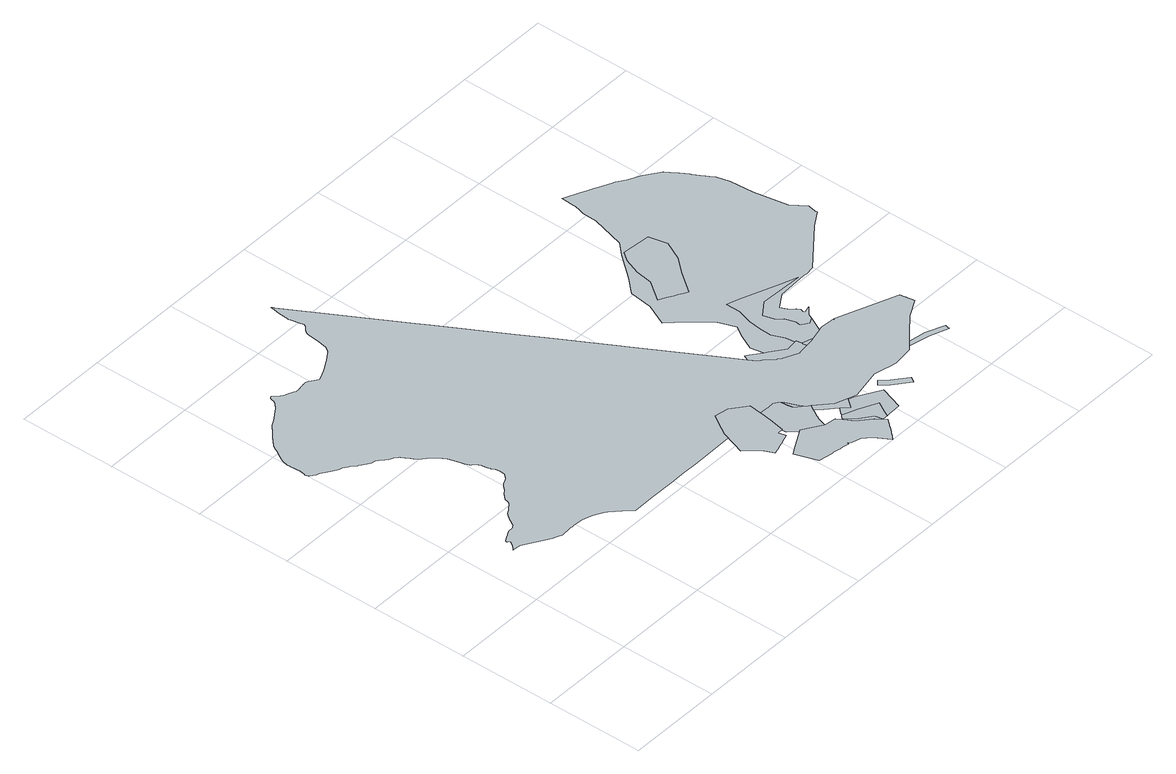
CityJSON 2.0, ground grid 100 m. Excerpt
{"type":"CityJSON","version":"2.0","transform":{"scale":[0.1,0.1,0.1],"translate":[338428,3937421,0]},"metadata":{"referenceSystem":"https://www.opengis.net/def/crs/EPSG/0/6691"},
"CityObjects":{
"object1":{"type":"GenericCityObject","attributes":{"prefecture":"14","disasterType":"1","areaType":"1","zoneNumber":"151-H24-43031","zoneName":"青山31","status":"0"},"geometry":[{"type":"MultiSurface","lod":"1","boundaries":[[[0,1,2,3,4,5,6,7,8,9,10,11,12,13,14,15,16,17,18,19,20,21,22,23,24]]]}]},
"object2":{"type":"GenericCityObject","attributes":{"prefecture":"14","disasterType":"1","areaType":"1","zoneNumber":"151-H24-43031","zoneName":"青山31","status":"0"},"geometry":[{"type":"MultiSurface","lod":"1","boundaries":[[[25,26,27,28,29,30,31,32,33,34,35,36,37,38,39,40,41,42,43,44,45,46,47,48,49,50,51,52,53,54,55]]]}]},
"object3":{"type":"GenericCityObject","attributes":{"prefecture":"14","disasterType":"2","areaType":"1","zoneNumber":"82028-2","zoneName":"アビコ沢右支-2","status":"0"},"geometry":[{"type":"MultiSurface","lod":"1","boundaries":[[[56,57,58,59,60,61,62,63,64,65,66,67,68,69,70,71,72,73,74,75,76,77,78,79,80,81,82,83,84,85,86,87,88,89,90,91,92,93,94,95,96,97,98,99,100,101,102,103,104,105,106,107,108,109,110,111,112,113,114,115,116,117,118,119,120,121,122,123,124,125,126,127,128,129,130,131,132,133,134,135,136,137,138,139,140,141,142,143,144,145,146,147,148,149,150,151,152,153,154,155,156,157,158,159,160,161,162,163,164,165,166,167,168,169,170,171,172,173,174,175,176,177,178,179,180,181,182,183,184,185,186,187,188,189,190,191,192,193,194,195,196,197,198,199,200,201,202,203,204,205,206,207,208,209,210,211,212,213,214,215,216,217,218,219,220,221,222,223,224,225,226,227,228,229,230,231,232,233,234,235,236,237,238,239,240,241,242,243,244,245,246,247,248,249,250,251,252,253,254,255,256,257,258,259,260,261,262,263,264,265,266,267,268,269,270,271,272,273,274,275,276,277,278,279,280,281,282,283,284,285,286,287,288,289,290,291,292,293,294,295,296,297,298,299,300,301,302,303,304,305,306,307,308,309,310,311,312,313,314,315,316,317,318,319,320,321,322,323,324,325,326,327,328,329,330,331,332,333,334,335,336,337,338,339,340,341,342,343,344,345,346,347,348,349,350,351,352,353,354,355,356,357,358,359,360,361,362,363,364,365,366,367,368,369,370,371,372,373,374,375,376,377,378,379,380,381,382,383,384,385,386,387,388,389,390,391,392,393,394,395,396,397,398,399,400,401,402,403,404,405,406,407,408,409,410,411,412,413,17,414,415,10,416,417,418,419,420,421,422,423,424,425,426,427,428,429,430,431,432,433,434,435,436,437,438,439,440,441,442,443,444,445,446,447,448,449,450,451,452,453,454,455,456,457,458,459,460,461,462,463,464,465,466,467,468,469,470,471,472,473,474,475,476,477,478,479,480]]]}]},
"object4":{"type":"GenericCityObject","attributes":{"prefecture":"14","disasterType":"1","areaType":"1","zoneNumber":"151-H24-43031","zoneName":"青山31","status":"0"},"geometry":[{"type":"MultiSurface","lod":"1","boundaries":[[[481,482,483,484,485,486,487,488,431,489,490,491,428,492,493,494,495,496,422,497,498,499,500,501,502,503,504,505,506,507,508,509,510,12,511,512,414,513,514,5,515,32,516,517,29]]]}]},
"object5":{"type":"GenericCityObject","attributes":{"prefecture":"14","disasterType":"1","areaType":"2","zoneNumber":"151-H24-43031","zoneName":"青山31","status":"0"},"geometry":[{"type":"MultiSurface","lod":"1","boundaries":[[[52,518,519,520,521,522,523,524,525,526,527,528,529,530,50,51]]]}]},
"object6":{"type":"GenericCityObject","attributes":{"prefecture":"14","disasterType":"1","areaType":"2","zoneNumber":"151-H24-43031","zoneName":"青山31","status":"0"},"geometry":[{"type":"MultiSurface","lod":"1","boundaries":[[[531,532,533,534,535,536,537,538,539,540,541,542]]]}]},
"object7":{"type":"GenericCityObject","attributes":{"prefecture":"14","disasterType":"1","areaType":"1","zoneNumber":"151-H24-43031","zoneName":"青山31","status":"0"},"geometry":[{"type":"MultiSurface","lod":"1","boundaries":[[[543,544,545,546,433,547,548,549,550,551,552,553,554,555,556,557,501,558,500,559,423,560,561,492,562,485,563,564,565,566]]]}]},
"object8":{"type":"GenericCityObject","attributes":{"prefecture":"14","disasterType":"1","areaType":"1","zoneNumber":"151-H24-43031","zoneName":"青山31","status":"0"},"geometry":[{"type":"MultiSurface","lod":"1","boundaries":[[[567,54,541,542,531,568,569,570,571,572,573,545,574,575,576,564,577,578,536,537,538,26,579,580,581,521,582,583,584,518]]]}]},
"object9":{"type":"GenericCityObject","attributes":{"prefecture":"14","disasterType":"2","areaType":"2","zoneNumber":"82028-1","zoneName":"アビコ沢右支-1","status":"0"},"geometry":[{"type":"MultiSurface","lod":"1","boundaries":[[[585,586,587,588,589,590,591,592,593,594,595]]]}]},
"object10":{"type":"GenericCityObject","attributes":{"prefecture":"14","disasterType":"1","areaType":"1","zoneNumber":"151-H24-43031","zoneName":"青山31","status":"0"},"geometry":[{"type":"MultiSurface","lod":"1","boundaries":[[[596,597,598,599,600,601,472,602,603,587,604,592,605,606,607,608,609,610,611,612,613,614,615,616,455,617,618,619,620,621,622,623,624]]]}]},
"object11":{"type":"GenericCityObject","attributes":{"prefecture":"14","disasterType":"2","areaType":"2","zoneNumber":"82028-4","zoneName":"アビコ沢右支-4","status":"0"},"geometry":[{"type":"MultiSurface","lod":"1","boundaries":[[[625,626,627,628,629,630,631]]]}]},
"object12":{"type":"GenericCityObject","attributes":{"prefecture":"14","disasterType":"1","areaType":"1","zoneNumber":"151-H24-43031","zoneName":"青山31","status":"0"},"geometry":[{"type":"MultiSurface","lod":"1","boundaries":[[[632,633,461,634,635,636,466,637,638,603,639,588,640,641,591,642,643,644,645,646,647,648,649,650,651,652,653,654,655,656,657,658,659,660,661,662,663,664,665,666,667,668,669,670,616,671,672,457,459,673,674]]]}]},
"object13":{"type":"GenericCityObject","attributes":{"prefecture":"14","disasterType":"1","areaType":"2","zoneNumber":"151-H24-43031","zoneName":"青山31","status":"0"},"geometry":[{"type":"MultiSurface","lod":"1","boundaries":[[[675,676,677,678,679,680,681,682,622,683,620,684,453,685,668,686,687,665,688,451,689,690,691,692,693,694,695,696,697,698,699]]]}]},
"object14":{"type":"GenericCityObject","attributes":{"prefecture":"14","disasterType":"1","areaType":"1","zoneNumber":"151-H24-43031","zoneName":"青山31","status":"0"},"geometry":[{"type":"MultiSurface","lod":"1","boundaries":[[[700,701,702,703,704,705,706,707,708,709,710,711,712,713,714,715,716]]]}]},
"object15":{"type":"GenericCityObject","attributes":{"prefecture":"14","disasterType":"2","areaType":"2","zoneNumber":"82028-3","zoneName":"アビコ沢右支-3","status":"0"},"geometry":[{"type":"MultiSurface","lod":"1","boundaries":[[[717,718,442,719,720,721,722,723,441,724,725,726,727]]]}]},
"object16":{"type":"GenericCityObject","attributes":{"prefecture":"14","disasterType":"2","areaType":"2","zoneNumber":"82028-2","zoneName":"アビコ沢右支-2","status":"0"},"geometry":[{"type":"MultiSurface","lod":"1","boundaries":[[[728,729,730,731,732,733,734,735,736]]]}]},
"object17":{"type":"GenericCityObject","attributes":{"prefecture":"14","disasterType":"1","areaType":"1","zoneNumber":"151-H24-43031","zoneName":"青山31","status":"0"},"geometry":[{"type":"MultiSurface","lod":"1","boundaries":[[[737,738,739,740,741,742,743,744,745,746,747,748,749,750,751,752,753,754,755,756,757,758,759,760,761,762,763,764,765,766,767,768,769,770,771,772,773,774,775,776,777,778,779,780,781,782,783,596,784,785,634,462,786,610,787,788,789,790,791,687,665,688,451,689,690,792,793,794,795,796,797,798,799,800,801,802,803,804,805]]]}]}
},
"vertices":[
[2965,705,0],[3014,720,0],[3017,721,0],[3109,750,0],[3091,826,0],[3144,831,0],[3147,831,0],[3182,995,0],[3197,1113,0],[3197,1117,0],[3197,1119,0],[3213,1251,0],[3165,1287,0],[3059,1368,0],[2914,1396,0],[2822,1248,0],[2783,1186,0],[2759,1116,0],[2759,1115,0],[2752,1094,0],[2728,1025,0],[2694,924,0],[2815,785,0],[2869,675,0],[2939,697,0],
[3651,413,0],[3589,512,0],[3554,568,0],[3437,583,0],[3432,586,0],[3339,647,0],[3245,709,0],[3226,698,0],[3005,573,0],[2957,545,0],[3031,313,0],[3182,290,0],[3203,287,0],[3256,278,0],[3273,276,0],[3306,271,0],[3372,260,0],[3378,287,0],[3405,256,0],[3495,226,0],[3572,153,0],[3666,3,0],[3714,57,0],[3726,71,0],[3732,78,0],[3772,125,0],[3774,127,0],[3801,159,0],[3843,209,0],[3818,243,0],[3774,304,0],
[1563,5297,0],[1559,5304,0],[1558,5305,0],[1553,5315,0],[1553,5314,0],[1545,5270,0],[1535,5209,0],[1527,5100,0],[1527,5099,0],[1531,5077,0],[1531,5075,0],[1536,5047,0],[1546,5007,0],[1549,4995,0],[1549,4994,0],[1561,4945,0],[1562,4944,0],[1559,4941,0],[1545,4918,0],[1531,4905,0],[1526,4901,0],[1511,4888,0],[1488,4859,0],[1487,4856,0],[1477,4826,0],[1475,4787,0],[1475,4786,0],[1475,4775,0],[1473,4750,0],[1472,4742,0],[1472,4740,0],[1459,4667,0],[1451,4628,0],[1448,4614,0],[1448,4613,0],[1445,4598,0],[1442,4594,0],[1422,4564,0],[1416,4554,0],[1415,4552,0],[1392,4537,0],[1311,4481,0],[1280,4463,0],[1222,4429,0],[1188,4409,0],[1082,4364,0],[1078,4367,0],[1077,4367,0],[1023,4402,0],[1017,4405,0],[1006,4411,0],[1005,4412,0],[992,4419,0],[983,4424,0],[980,4426,0],[970,4432,0],[957,4431,0],[938,4430,0],[934,4430,0],[927,4429,0],[877,4420,0],[874,4419,0],[861,4417,0],[850,4416,0],[841,4415,0],[824,4414,0],[811,4421,0],[805,4424,0],[804,4424,0],[778,4438,0],[767,4442,0],[759,4446,0],[729,4458,0],[713,4465,0],[711,4466,0],[710,4467,0],[696,4473,0],[693,4475,0],[690,4478,0],[687,4481,0],[660,4509,0],[654,4515,0],[638,4529,0],[633,4533,0],[631,4536,0],[628,4539,0],[624,4537,0],[622,4536,0],[614,4533,0],[611,4531,0],[608,4531,0],[604,4529,0],[597,4496,0],[596,4492,0],[594,4479,0],[590,4474,0],[584,4466,0],[573,4451,0],[568,4445,0],[567,4443,0],[531,4408,0],[523,4401,0],[493,4382,0],[457,4359,0],[455,4357,0],[390,4313,0],[350,4291,0],[332,4281,0],[320,4274,0],[317,4271,0],[275,4230,0],[273,4228,0],[271,4227,0],[222,4186,0],[210,4176,0],[133,4101,0],[130,4098,0],[108,4058,0],[101,4045,0],[95,4033,0],[86,4016,0],[76,4000,0],[55,3964,0],[51,3957,0],[37,3934,0],[35,3930,0],[24,3904,0],[21,3896,0],[15,3881,0],[11,3853,0],[9,3839,0],[9,3838,0],[7,3827,0],[7,3826,0],[7,3825,0],[8,3821,0],[9,3808,0],[12,3784,0],[13,3772,0],[14,3758,0],[16,3726,0],[16,3722,0],[15,3683,0],[15,3676,0],[14,3672,0],[5,3646,0],[3,3639,0],[2,3636,0],[5,3623,0],[11,3598,0],[11,3597,0],[19,3591,0],[37,3580,0],[41,3577,0],[42,3576,0],[67,3560,0],[110,3546,0],[123,3535,0],[143,3519,0],[159,3506,0],[199,3483,0],[200,3482,0],[218,3472,0],[236,3461,0],[251,3452,0],[294,3441,0],[298,3438,0],[308,3429,0],[314,3425,0],[317,3422,0],[326,3414,0],[334,3410,0],[336,3409,0],[342,3406,0],[353,3401,0],[359,3397,0],[390,3363,0],[392,3361,0],[396,3358,0],[425,3340,0],[465,3314,0],[467,3313,0],[471,3310,0],[477,3305,0],[485,3299,0],[500,3287,0],[541,3281,0],[550,3279,0],[554,3276,0],[559,3273,0],[569,3265,0],[583,3256,0],[589,3250,0],[605,3232,0],[608,3229,0],[621,3216,0],[624,3213,0],[625,3212,0],[630,3210,0],[632,3209,0],[634,3208,0],[650,3199,0],[678,3185,0],[711,3159,0],[720,3152,0],[724,3144,0],[740,3116,0],[742,3112,0],[759,3082,0],[766,3069,0],[778,3045,0],[790,3030,0],[791,3028,0],[795,3023,0],[814,2995,0],[825,2986,0],[852,2962,0],[856,2959,0],[876,2942,0],[915,2897,0],[921,2890,0],[921,2889,0],[926,2884,0],[945,2861,0],[946,2859,0],[947,2855,0],[956,2836,0],[973,2797,0],[974,2795,0],[996,2718,0],[1006,2685,0],[1013,2661,0],[1019,2644,0],[1022,2636,0],[1023,2633,0],[1024,2631,0],[1028,2624,0],[1031,2619,0],[1035,2612,0],[1041,2606,0],[1048,2600,0],[1057,2593,0],[1057,2592,0],[1065,2581,0],[1081,2559,0],[1083,2556,0],[1084,2555,0],[1084,2552,0],[1085,2549,0],[1087,2542,0],[1090,2531,0],[1093,2519,0],[1096,2494,0],[1096,2490,0],[1097,2480,0],[1099,2466,0],[1108,2444,0],[1110,2439,0],[1115,2426,0],[1128,2402,0],[1129,2400,0],[1130,2399,0],[1134,2389,0],[1134,2351,0],[1134,2350,0],[1134,2346,0],[1133,2341,0],[1133,2335,0],[1132,2321,0],[1131,2318,0],[1130,2304,0],[1123,2295,0],[1120,2291,0],[1114,2285,0],[1109,2279,0],[1093,2261,0],[1090,2259,0],[1068,2246,0],[1057,2238,0],[1050,2235,0],[1041,2231,0],[1023,2222,0],[1019,2219,0],[1017,2217,0],[1011,2212,0],[1001,2203,0],[993,2196,0],[992,2194,0],[982,2184,0],[976,2178,0],[960,2160,0],[923,2134,0],[897,2109,0],[893,2105,0],[875,2085,0],[869,2078,0],[869,2077,0],[869,2076,0],[864,2045,0],[862,2036,0],[856,2028,0],[839,2006,0],[799,1977,0],[773,1960,0],[760,1952,0],[739,1938,0],[709,1904,0],[698,1892,0],[692,1885,0],[655,1811,0],[655,1810,0],[615,1781,0],[614,1780,0],[555,1775,0],[544,1769,0],[515,1753,0],[505,1748,0],[482,1736,0],[439,1713,0],[439,1707,0],[438,1700,0],[438,1693,0],[443,1691,0],[458,1683,0],[458,1680,0],[458,1670,0],[453,1662,0],[431,1624,0],[406,1602,0],[391,1588,0],[417,1585,0],[477,1577,0],[726,1425,0],[765,1409,0],[822,1385,0],[922,1392,0],[938,1393,0],[955,1392,0],[959,1392,0],[980,1392,0],[1083,1388,0],[1084,1388,0],[1180,1357,0],[1192,1354,0],[1240,1328,0],[1307,1293,0],[1314,1285,0],[1408,1196,0],[1442,1158,0],[1486,1109,0],[1488,1109,0],[1730,1110,0],[1953,1111,0],[1973,1112,0],[2124,1112,0],[2306,1113,0],[2544,1115,0],[2749,1116,0],[3144,1118,0],[3182,1118,0],[3297,1119,0],[3300,1119,0],[3368,1120,0],[3389,1109,0],[3407,1099,0],[3408,1099,0],[3417,1090,0],[3426,1081,0],[3434,1072,0],[3435,1070,0],[3497,926,0],[3511,893,0],[3522,883,0],[3541,865,0],[3548,859,0],[3558,850,0],[3714,705,0],[3839,660,0],[3924,630,0],[4071,661,0],[4243,697,0],[4342,676,0],[4408,662,0],[4478,647,0],[4689,673,0],[4728,705,0],[4777,746,0],[4831,791,0],[4855,810,0],[4867,820,0],[5045,967,0],[5232,1063,0],[5206,1214,0],[4597,1444,0],[4437,1459,0],[4395,1448,0],[4305,1424,0],[4280,1417,0],[4235,1405,0],[4160,1394,0],[4142,1392,0],[4050,1378,0],[4049,1378,0],[4047,1378,0],[3918,1433,0],[3898,1442,0],[3889,1446,0],[3879,1450,0],[3876,1451,0],[3855,1472,0],[3850,1477,0],[3785,1542,0],[3765,1561,0],[3749,1573,0],[3725,1591,0],[3724,1592,0],[3678,1670,0],[3558,1876,0],[3191,2506,0],[3053,2742,0],[2772,3225,0],[2639,3453,0],[2261,4100,0],[2193,4218,0],[1566,5291,0],
[3465,684,0],[3469,690,0],[3496,738,0],[3511,766,0],[3531,802,0],[3534,807,0],[3557,847,0],[3558,849,0],[3560,853,0],[3541,868,0],[3527,879,0],[3447,941,0],[3438,948,0],[3428,1010,0],[3422,1050,0],[3417,1089,0],[3411,1135,0],[3380,1164,0],[3381,1185,0],[3385,1236,0],[3387,1263,0],[3387,1264,0],[3388,1284,0],[3387,1287,0],[3368,1334,0],[3340,1357,0],[3321,1366,0],[3258,1395,0],[3195,1425,0],[3180,1431,0],[3162,1257,0],[3146,1132,0],[3144,1117,0],[3134,1040,0],[3146,782,0],[3321,599,0],[3406,510,0],
[3741,239,0],[3721,266,0],[3603,358,0],[3588,370,0],[3491,440,0],[3414,507,0],[3401,466,0],[3398,455,0],[3458,382,0],[3461,377,0],[3488,368,0],[3582,333,0],[3690,244,0],
[3876,246,0],[3907,301,0],[3971,413,0],[3777,504,0],[3691,536,0],[3631,558,0],[3626,552,0],[3597,521,0],[3693,413,0],[3807,326,0],[3824,243,0],[3868,246,0],
[3818,635,0],[3824,643,0],[3832,653,0],[3838,660,0],[3843,666,0],[3854,679,0],[3906,743,0],[3782,874,0],[3709,1037,0],[3673,1162,0],[3645,1299,0],[3578,1290,0],[3546,1286,0],[3477,1276,0],[3456,1273,0],[3378,1262,0],[3423,1099,0],[3426,1079,0],[3438,998,0],[3454,895,0],[3592,729,0],[3692,632,0],[3761,565,0],[3799,611,0],
[3756,239,0],[3924,249,0],[3947,250,0],[4047,254,0],[4125,484,0],[4129,495,0],[3890,629,0],[3741,690,0],[3721,666,0],[3704,646,0],[3677,614,0],[3652,583,0],[3555,476,0],[3551,471,0],[3581,380,0],[3607,337,0],[3679,276,0],[3709,239,0],
[3879,1421,0],[3729,1542,0],[3637,1590,0],[3596,1611,0],[3593,1612,0],[3555,1564,0],[3589,1552,0],[3613,1544,0],[3705,1512,0],[3861,1377,0],[3871,1400,0],
[3845,1621,0],[3740,1695,0],[3704,1720,0],[3694,1701,0],[3687,1688,0],[3679,1671,0],[3658,1631,0],[3646,1609,0],[3633,1583,0],[3610,1538,0],[3679,1511,0],[3770,1441,0],[3860,1374,0],[3877,1362,0],[3915,1353,0],[3973,1339,0],[4002,1333,0],[4138,1297,0],[4168,1297,0],[4165,1335,0],[4162,1374,0],[4160,1395,0],[4159,1409,0],[4157,1438,0],[4155,1453,0],[4151,1508,0],[4130,1506,0],[4020,1494,0],[3880,1596,0],
[4414,420,0],[4271,535,0],[4196,618,0],[4148,577,0],[4217,494,0],[4381,364,0],[4396,390,0],
[3929,1419,0],[3899,1441,0],[3888,1449,0],[3858,1472,0],[3854,1474,0],[3848,1478,0],[3726,1568,0],[3599,1633,0],[3594,1601,0],[3592,1575,0],[3585,1501,0],[3580,1455,0],[3576,1403,0],[3575,1401,0],[3590,1401,0],[3649,1401,0],[3655,1392,0],[3725,1294,0],[3857,1209,0],[4043,1184,0],[4064,1177,0],[4184,1135,0],[4350,1089,0],[4543,1109,0],[4548,1130,0],[4556,1168,0],[4652,1196,0],[4634,1260,0],[4625,1292,0],[4616,1326,0],[4612,1338,0],[4584,1441,0],[4427,1413,0],[4382,1421,0],[4337,1429,0],[4334,1411,0],[4333,1403,0],[4332,1393,0],[4184,1373,0],[4057,1376,0],[4055,1377,0],[4043,1379,0],[3956,1398,0],
[4296,2241,0],[4208,2267,0],[4138,2288,0],[4135,2142,0],[4093,1989,0],[4073,1858,0],[4070,1731,0],[4118,1601,0],[4136,1458,0],[4277,1418,0],[4316,1407,0],[4342,1402,0],[4369,1396,0],[4386,1428,0],[4402,1462,0],[4467,1597,0],[4414,1569,0],[4331,1622,0],[4344,1679,0],[4307,1778,0],[4259,1829,0],[4221,1955,0],[4371,2062,0],[4820,2047,0],[4656,2103,0],
[4348,3025,0],[4444,3216,0],[4397,3402,0],[4297,3412,0],[4212,3420,0],[4123,3429,0],[4103,3430,0],[4036,3339,0],[3976,3172,0],[3944,2992,0],[3798,2791,0],[3870,2753,0],[3929,2721,0],[3969,2700,0],[4009,2679,0],[4057,2654,0],[4208,2864,0],
[5147,642,0],[4961,717,0],[4762,748,0],[4577,813,0],[4553,832,0],[4516,745,0],[4546,740,0],[4749,701,0],[4945,657,0],[5136,594,0],[5142,623,0],
[5028,1068,0],[5225,1104,0],[5221,1123,0],[5216,1156,0],[5018,1129,0],[4818,1110,0],[4778,1107,0],[4793,1018,0],[4833,1020,0],
[5445,2389,0],[5604,2486,0],[5603,2497,0],[5609,2546,0],[5622,2600,0],[5516,2745,0],[5453,3094,0],[5434,3337,0],[5402,3472,0],[5391,3490,0],[5354,3555,0],[5351,3557,0],[5348,3559,0],[5288,3657,0],[5285,3670,0],[5232,3755,0],[5223,3770,0],[5160,3869,0],[5142,3881,0],[5051,3943,0],[4990,3981,0],[4877,4040,0],[4790,4098,0],[4774,4105,0],[4766,4109,0],[4635,4168,0],[4599,4184,0],[4545,4209,0],[4486,4236,0],[4348,4298,0],[4318,4312,0],[4310,4178,0],[4308,4153,0],[4292,4088,0],[4282,4044,0],[4277,3890,0],[4175,3542,0],[4064,3427,0],[3862,3178,0],[3722,3022,0],[3687,2784,0],[3583,2558,0],[3728,2408,0],[3893,2212,0],[3961,2022,0],[3889,1907,0],[3814,1754,0],[3873,1501,0],[3882,1470,0],[3889,1445,0],[3930,1298,0],[4009,1275,0],[4220,1213,0],[4253,1165,0],[4360,1378,0],[4495,1655,0],[4540,1694,0],[4571,1721,0],[4510,1700,0],[4490,1716,0],[4500,1750,0],[4481,1788,0],[4441,1827,0],[4399,1910,0],[4550,2010,0],[4872,2029,0],[4899,2020,0],[4901,2019,0],[4997,2037,0]
]}
